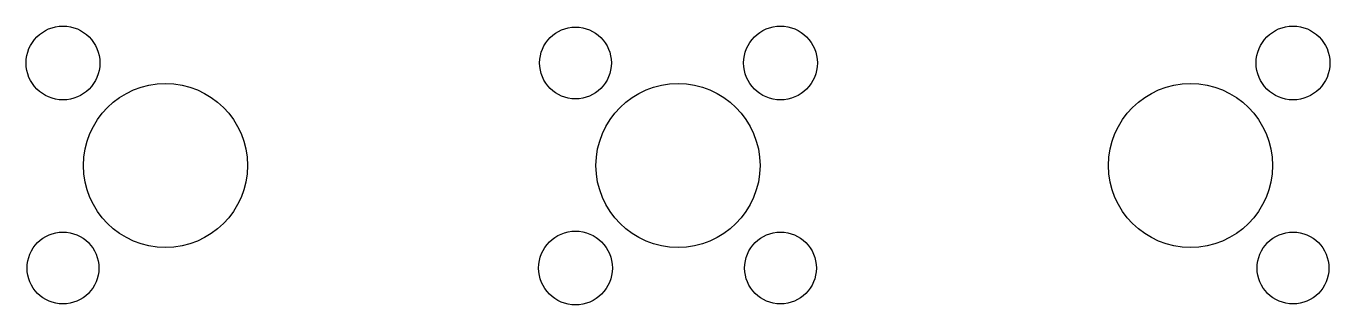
# Model space of a CAD drawing. Extents: x -318 to 318, y -430 to 430.
# Drawn here: x -318 to 318, y -430 to -294 of the extents above.
import ezdxf

# ---------------------------------------------------------------- set-up
doc = ezdxf.new("R2010")
doc.units = 0

msp = doc.modelspace()

# ---------------------------------------------------------------- linework, layer by layer
for centre, radius in [((-300, -312), 18), ((-50, -312), 17.5), ((50, -312), 18), ((300, -312), 18), ((-250, -362), 40), ((0, -362), 40), ((250, -362), 40), ((-50, -412), 18), ((-300, -412), 17.5), ((50, -412), 17.5), ((300, -412), 17.5)]:
    msp.add_circle(centre, radius)

doc.saveas('drawing.dxf')
